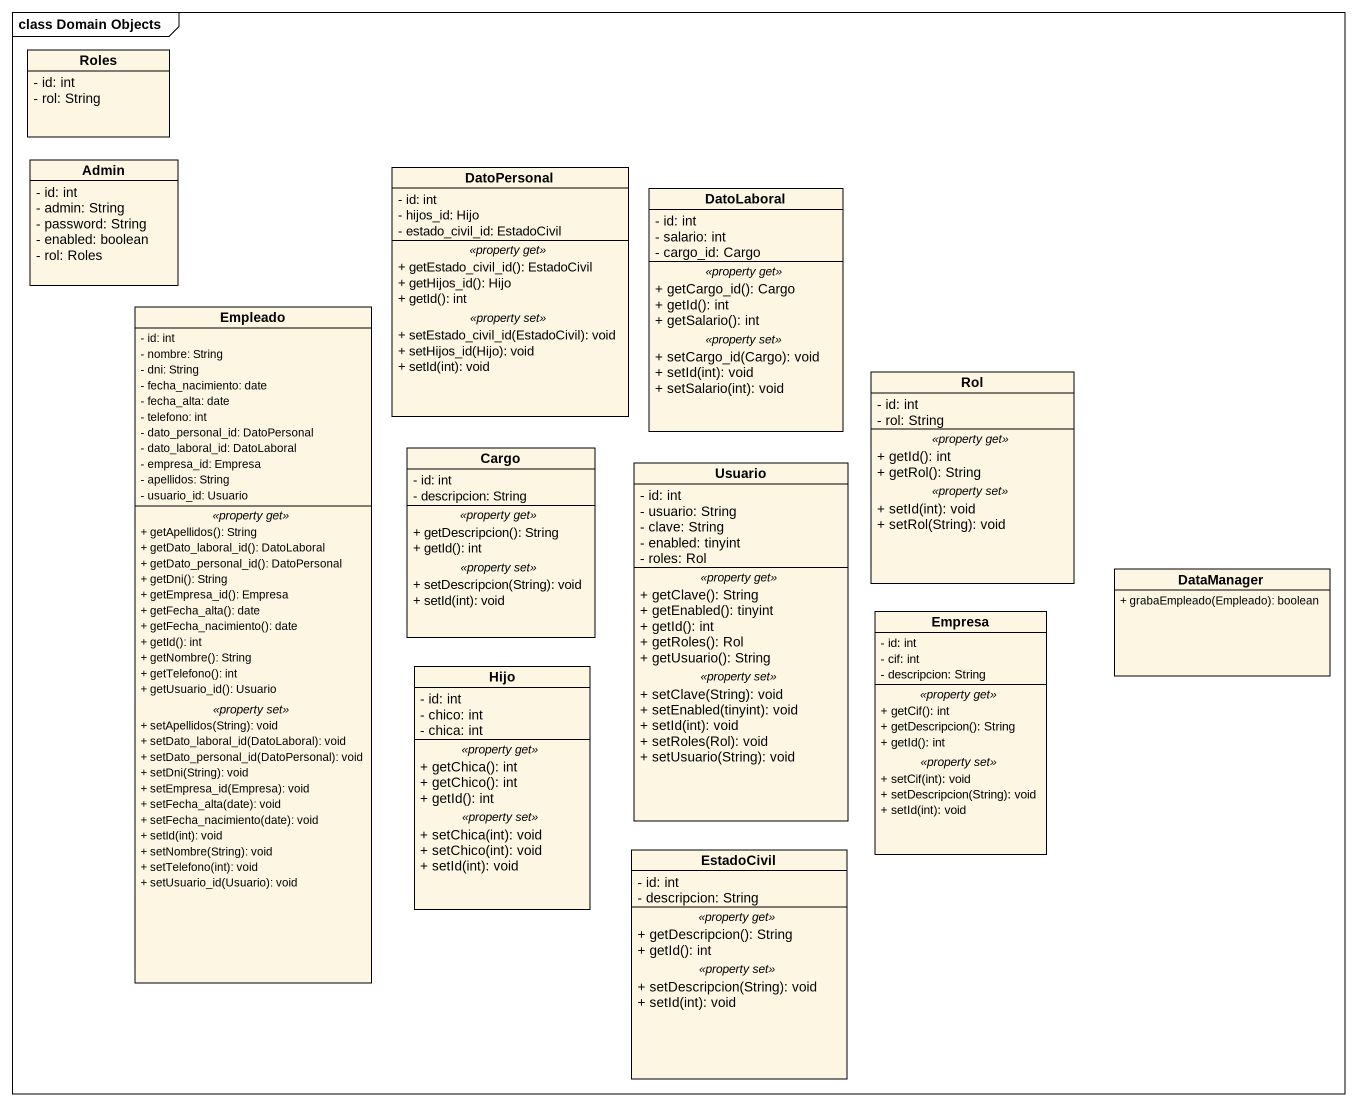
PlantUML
@startuml
mainframe class Domain Objects
hide circle
hide empty members
skinparam classAttributeIconSize 0
class Roles {
  - id: int
  - rol: String
}
class Admin {
  - id: int
  - admin: String
  - password: String
  - enabled: boolean
  - rol: Roles
}
class DatoPersonal {
  - id: int
  - hijos_id: Hijo
  - estado_civil_id: EstadoCivil
  .. <<property get>> ..
  + getEstado_civil_id(): EstadoCivil
  + getHijos_id(): Hijo
  + getId(): int
  .. <<property set>> ..
  + setEstado_civil_id(EstadoCivil): void
  + setHijos_id(Hijo): void
  + setId(int): void
}
class DatoLaboral {
  - id: int
  - salario: int
  - cargo_id: Cargo
  .. <<property get>> ..
  + getCargo_id(): Cargo
  + getId(): int
  + getSalario(): int
  .. <<property set>> ..
  + setCargo_id(Cargo): void
  + setId(int): void
  + setSalario(int): void
}
class Empleado {
  - id: int
  - nombre: String
  - dni: String
  - fecha_nacimiento: date
  - fecha_alta: date
  - telefono: int
  - dato_personal_id: DatoPersonal
  - dato_laboral_id: DatoLaboral
  - empresa_id: Empresa
  - apellidos: String
  - usuario_id: Usuario
  .. <<property get>> ..
  + getApellidos(): String
  + getDato_laboral_id(): DatoLaboral
  + getDato_personal_id(): DatoPersonal
  + getDni(): String
  + getEmpresa_id(): Empresa
  + getFecha_alta(): date
  + getFecha_nacimiento(): date
  + getId(): int
  + getNombre(): String
  + getTelefono(): int
  + getUsuario_id(): Usuario
  .. <<property set>> ..
  + setApellidos(String): void
  + setDato_laboral_id(DatoLaboral): void
  + setDato_personal_id(DatoPersonal): void
  + setDni(String): void
  + setEmpresa_id(Empresa): void
  + setFecha_alta(date): void
  + setFecha_nacimiento(date): void
  + setId(int): void
  + setNombre(String): void
  + setTelefono(int): void
  + setUsuario_id(Usuario): void
}
class Rol {
  - id: int
  - rol: String
  .. <<property get>> ..
  + getId(): int
  + getRol(): String
  .. <<property set>> ..
  + setId(int): void
  + setRol(String): void
}
class Cargo {
  - id: int
  - descripcion: String
  .. <<property get>> ..
  + getDescripcion(): String
  + getId(): int
  .. <<property set>> ..
  + setDescripcion(String): void
  + setId(int): void
}
class Usuario {
  - id: int
  - usuario: String
  - clave: String
  - enabled: tinyint
  - roles: Rol
  .. <<property get>> ..
  + getClave(): String
  + getEnabled(): tinyint
  + getId(): int
  + getRoles(): Rol
  + getUsuario(): String
  .. <<property set>> ..
  + setClave(String): void
  + setEnabled(tinyint): void
  + setId(int): void
  + setRoles(Rol): void
  + setUsuario(String): void
}
class DataManager {
  + grabaEmpleado(Empleado): boolean
}
class Empresa {
  - id: int
  - cif: int
  - descripcion: String
  .. <<property get>> ..
  + getCif(): int
  + getDescripcion(): String
  + getId(): int
  .. <<property set>> ..
  + setCif(int): void
  + setDescripcion(String): void
  + setId(int): void
}
class Hijo {
  - id: int
  - chico: int
  - chica: int
  .. <<property get>> ..
  + getChica(): int
  + getChico(): int
  + getId(): int
  .. <<property set>> ..
  + setChica(int): void
  + setChico(int): void
  + setId(int): void
}
class EstadoCivil {
  - id: int
  - descripcion: String
  .. <<property get>> ..
  + getDescripcion(): String
  + getId(): int
  .. <<property set>> ..
  + setDescripcion(String): void
  + setId(int): void
}
@enduml
